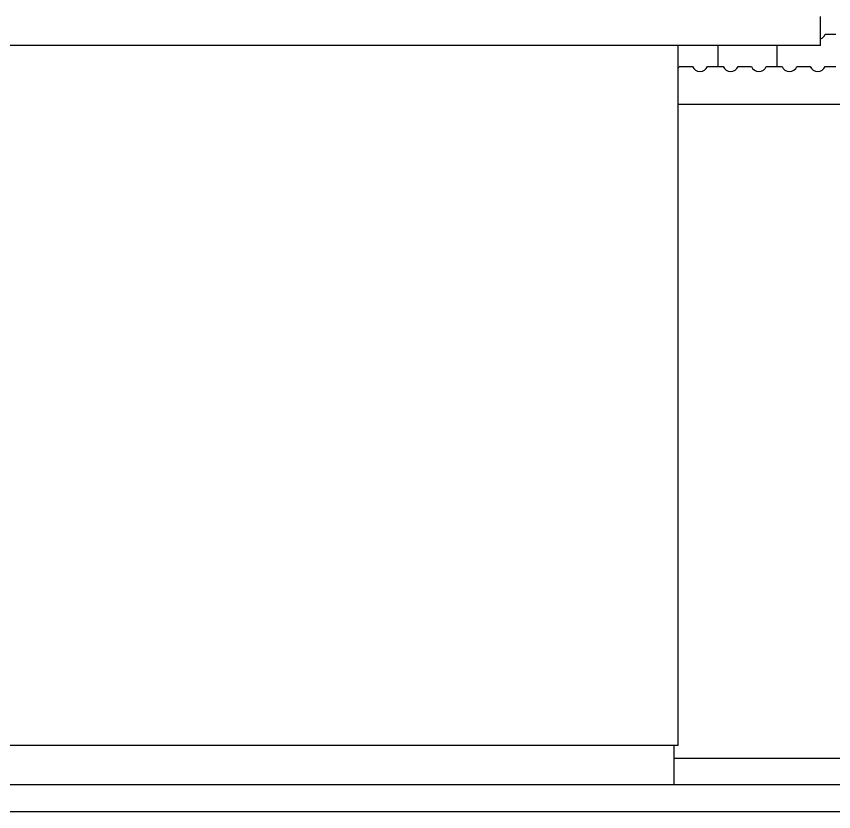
# Model space of a CAD drawing. Extents: x 359 to 444.1, y -24.8 to 1.
# Drawn here: x 373.444 to 376.499, y -10.012 to -7.039 of the extents above; entities that cross this region are included whole.
import ezdxf

# ---------------------------------------------------------------- set-up
doc = ezdxf.new("R2010")
doc.units = 0
doc.header["$LTSCALE"] = 20
for name, color, linetype in [('CONCRETO', 5, 'CONTINUOUS'), ('CORTE', 244, 'CONTINUOUS'), ('JANELA', 5, 'CONTINUOUS'), ('PAREDE', 7, 'CONTINUOUS'), ('TELHADO', 30, 'CONTINUOUS'), ('VISTAL', 30, 'CONTINUOUS'), ('VISTAP', 244, 'CONTINUOUS')]:
    doc.layers.add(name, color=color, linetype=linetype)

msp = doc.modelspace()

# ---------------------------------------------------------------- linework, layer by layer
at = {"layer": 'CONCRETO', "color": 5}
msp.add_line((375.9182, -9.7644), (369.7982, -9.7644), dxfattribs=at)
at = {"layer": 'CORTE', "color": 244, "linetype": 'CONTINUOUS'}
for p, q in [((376.4672, -7.1058), (376.5071, -7.1058)), ((375.9217, -7.2258), (375.9719, -7.2258)), ((376.0272, -7.2258), (376.0672, -7.2258)), ((376.0671, -7.2258), (376.0864, -7.2258)), ((376.1417, -7.2258), (376.1919, -7.2258)), ((376.2472, -7.2258), (376.2871, -7.2258)), ((376.2871, -7.2258), (376.3064, -7.2258)), ((376.3617, -7.2258), (376.4119, -7.2258)), ((376.4672, -7.2258), (376.5071, -7.2258))]:
    msp.add_line(p, q, dxfattribs=at)
for centre, start in [((376.4396, -7.0951), 290.4692), ((375.894, -7.2151), 324.594), ((375.9996, -7.2151), 201.0517), ((376.114, -7.2151), 201.0517), ((376.2196, -7.2151), 201.0517), ((376.334, -7.2151), 201.0517), ((376.4396, -7.2151), 201.0517)]:
    msp.add_arc(centre, 0.0297, start, 338.9483, dxfattribs=at)
at = {"layer": 'JANELA', "color": 1}
msp.add_line((376.4499, -7.1474), (376.4499, -7.0386), dxfattribs=at)
at = {"layer": 'JANELA', "color": 244}
msp.add_line((375.9182, -7.3674), (377.2999, -7.3674), dxfattribs=at)
at = {"layer": 'PAREDE', "color": 5}
for p, q in [((375.9182, -9.7644), (375.9182, -7.1474)), ((375.9032, -9.9122), (375.9032, -9.7644))]:
    msp.add_line(p, q, dxfattribs=at)
at = {"layer": 'TELHADO', "color": 244, "linetype": 'CONTINUOUS'}
for p, q in [((376.0672, -7.2258), (376.0672, -7.1474)), ((376.2872, -7.1474), (376.2872, -7.2258))]:
    msp.add_line(p, q, dxfattribs=at)
at = {"layer": 'VISTAL', "color": 1, "linetype": 'CONTINUOUS'}
msp.add_line((376.4499, -7.1474), (369.2491, -7.1474), dxfattribs=at)
at = {"layer": 'VISTAL', "color": 244, "linetype": 'CONTINUOUS'}
msp.add_line((375.9032, -9.8122), (376.768, -9.8122), dxfattribs=at)
at = {"layer": 'VISTAL', "color": 3, "linetype": 'CONTINUOUS'}
msp.add_line((366.9982, -10.0122), (378.268, -10.0122), dxfattribs=at)
at = {"layer": 'VISTAP', "color": 5, "linetype": 'CONTINUOUS'}
msp.add_line((376.6182, -9.9122), (369.0982, -9.9122), dxfattribs=at)

doc.saveas('drawing.dxf')
